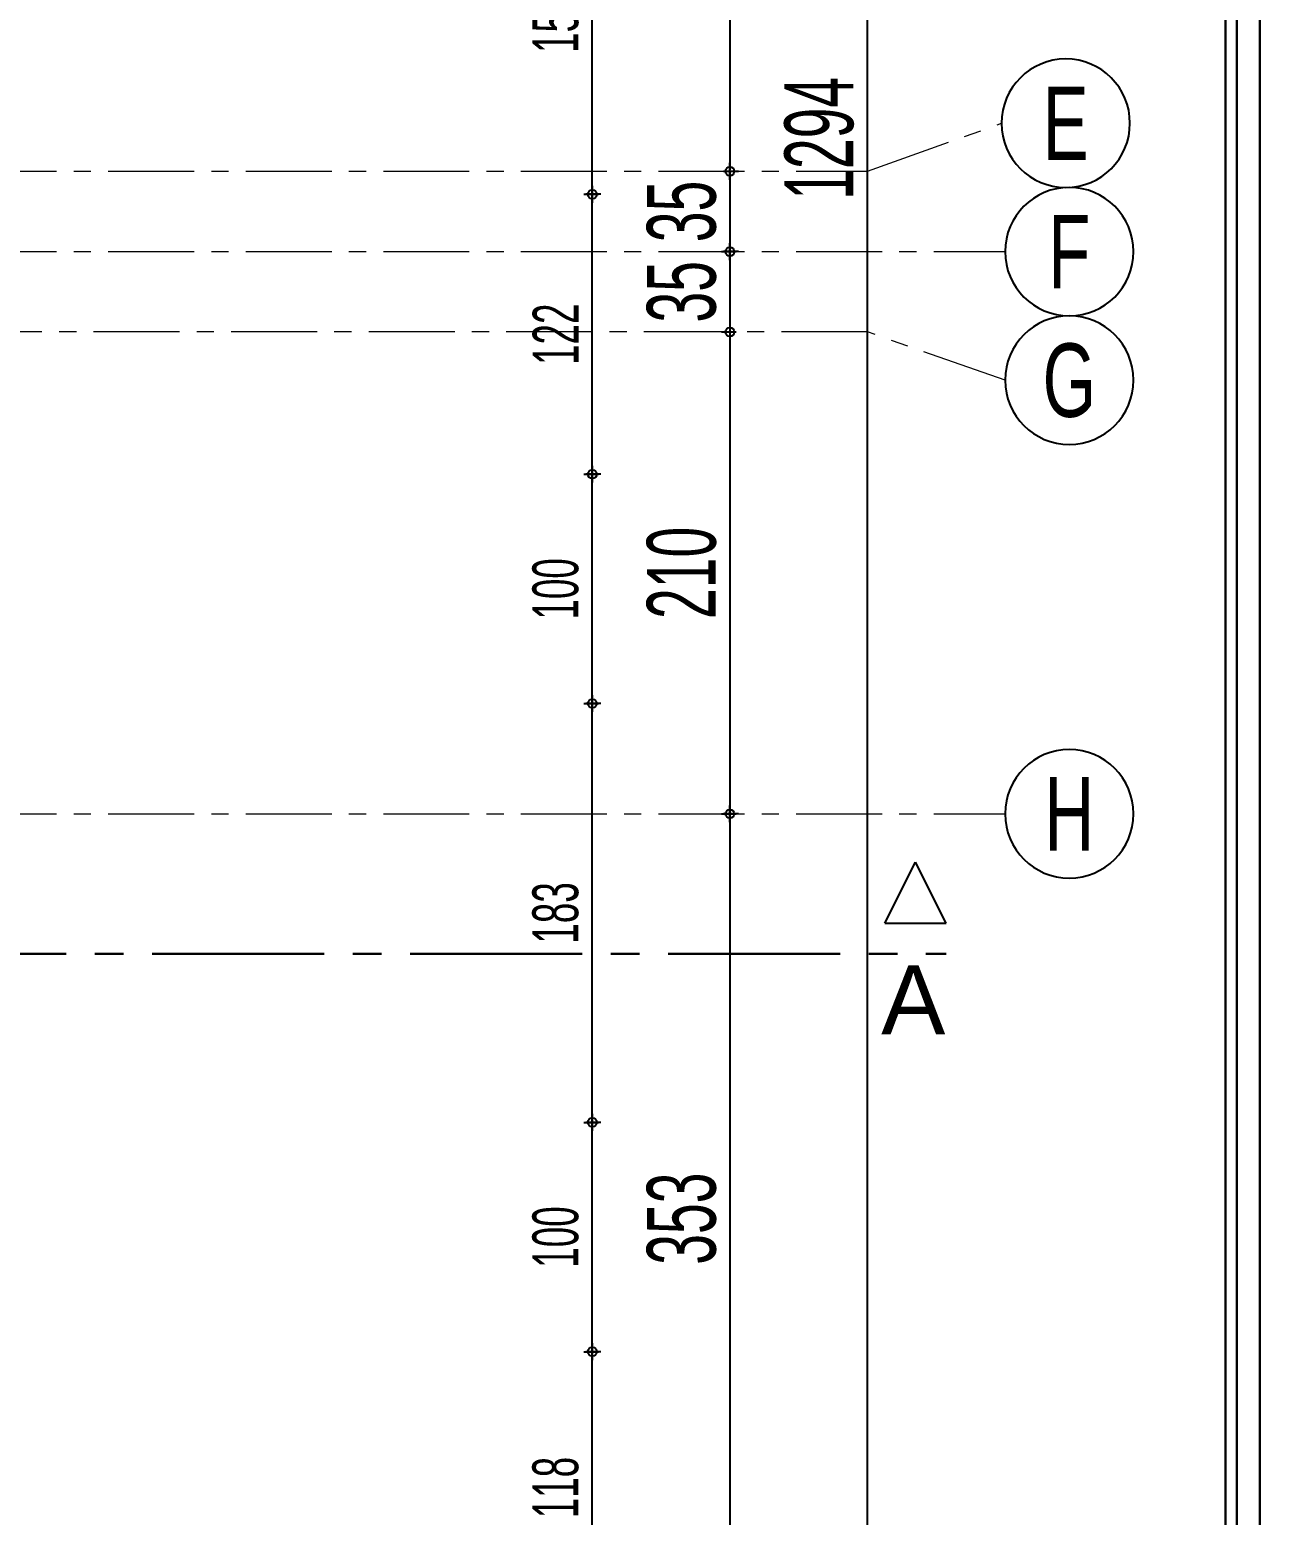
# Model space of a CAD drawing. Extents: x 386248 to 427517, y 4539405 to 4542296.
# Drawn here: x 392771 to 393312, y 4540380 to 4541027 of the extents above; entities that cross this region are included whole.
import ezdxf
from ezdxf.enums import TextEntityAlignment as Align

# ---------------------------------------------------------------- set-up
doc = ezdxf.new("R2010")
doc.units = 0
for name, pattern in [('CENTER', [2, 1.25, -0.25, 0.25, -0.25]), ('CENTER2', [1.125, 0.75, -0.125, 0.125, -0.125]), ('CENTERX2', [4, 2.5, -0.5, 0.5, -0.5])]:
    doc.linetypes.add(name, pattern=pattern)
for name, color, linetype, lineweight in [('AKS', 251, 'CENTERX2', 20), ('AKS YAZISI', 4, 'Continuous', 25), ('ASIK', 3, 'Continuous', 20), ('DIŞ 2', 167, 'Continuous', 25), ('GOR1', 51, 'Continuous', 25), ('OLCU10', 2, 'Continuous', 25), ('YAZILAR', 1, 'Continuous', 30), ('ölçü20', 1, 'Continuous', 20)]:
    doc.layers.add(name, color=color, linetype=linetype, lineweight=lineweight)
doc.layers.add('Standart', color=7, linetype='Continuous')
doc.styles.add('arial_1_18', font='arial.ttf', dxfattribs={"height": 0.2})
doc.styles.add('T', font='ISOt.shx', dxfattribs={"width": 0.6})
doc.styles.add('UNIV', font='', dxfattribs={"width": 0.7})
doc.styles.get('UNIV').set_extended_font_data('Comic Sans MS')
doc.dimstyles.new('DOT2', dxfattribs={"dimtxt": 20, "dimasz": 0.7, "dimexe": 5, "dimexo": 5, "dimgap": 6, "dimtad": 1, "dimdec": 0, "dimdsep": 46, "dimtxsty": 'T', "dimblk1": 'SEL2', "dimblk2": 'SEL2', "dimsah": 1, "dimcen": 0, "dimse1": 1, "dimse2": 1, "dimclrd": 256, "dimclre": 256, "dimclrt": 256, "dimadec": 0, "dimazin": 0, "dimtfac": 1, "dimtdec": 0, "dimtix": 1, "dimtmove": 2, "dimatfit": 3, "dimldrblk": 'SEL2', "dimfxl": 1, "dimtolj": 1, "dimtzin": 0, "dimarcsym": 0})

# ---------------------------------------------------------------- blocks, each defined once
blk = doc.blocks.new('AKS-NO')
blk.add_circle((0, 0), 35)
at = {"color": 7, "style": 'UNIV', "width": 0.7}
blk.add_attdef('AKS-NO', text='', height=40, dxfattribs=at).set_placement((0, 0), align=Align.MIDDLE)
blk = doc.blocks.new('SEL2')
at = {"layer": 'OLCU10'}
for p, q in [((5.25, 0), (-5.25, 0)), ((0, 5.25), (0, -3.95))]:
    blk.add_line(p, q, dxfattribs=at)
blk.add_circle((0, 0), 2.75, dxfattribs=at)
blk = doc.blocks.new('*D2584')
at = {"layer": 'Defpoints', "color": 0}
for p in [(393136.36, 4541627.38), (393136.36, 4541627.38), (393192.06, 4540332.88)]:
    blk.add_point(p, dxfattribs=at)
at = {"layer": 'DIŞ 2', "lineweight": -2}
blk.add_line((393136.36, 4540333.58), (393136.36, 4541626.68), dxfattribs=at)
at = {"layer": 'DIŞ 2', "linetype": 'ByBlock', "lineweight": -2, "xscale": 0.7, "yscale": 0.7, "zscale": 0.7}
for p, rotation in [((393136.36, 4541627.38), 90), ((393136.36, 4540332.88), 270)]:
    blk.add_blockref('SEL2', p, dxfattribs=dict(at, rotation=rotation))
at = {"layer": 'DIŞ 2', "insert": (393115.36, 4540980.13), "char_height": 30, "attachment_point": 5, "rotation": 90, "style": 'T'}
blk.add_mtext('\\A1;1294', dxfattribs=at)
blk = doc.blocks.new('*D2588')
at = {"layer": 'ASIK', "lineweight": -2}
blk.add_line((393076.36, 4541137.06), (393076.36, 4540966.46), dxfattribs=at)
at = {"layer": 'Defpoints', "color": 0}
for p in [(393096.36, 4541137.76), (393036.36, 4540965.76), (393076.36, 4540965.76)]:
    blk.add_point(p, dxfattribs=at)
at = {"layer": 'ASIK', "linetype": 'ByBlock', "lineweight": -2, "xscale": 0.7, "yscale": 0.7, "zscale": 0.7}
for p, rotation in [((393076.36, 4541137.76), 90), ((393076.36, 4540965.76), 270)]:
    blk.add_blockref('SEL2', p, dxfattribs=dict(at, rotation=rotation))
at = {"layer": 'ASIK', "insert": (393055.36, 4541051.76), "char_height": 30, "attachment_point": 5, "rotation": 90, "style": 'T'}
blk.add_mtext('\\A1;172', dxfattribs=at)
blk = doc.blocks.new('*D2589')
at = {"layer": 'ASIK', "lineweight": -2}
for p, q in [((393076.36, 4540966.46), (393076.36, 4540967.16)), ((393076.36, 4540965.76), (393076.36, 4540930.76)), ((393076.36, 4540930.06), (393076.36, 4540929.36))]:
    blk.add_line(p, q, dxfattribs=at)
at = {"layer": 'Defpoints', "color": 0}
for p in [(393036.36, 4540965.76), (393036.36, 4540930.76), (393076.36, 4540930.76)]:
    blk.add_point(p, dxfattribs=at)
at = {"layer": 'ASIK', "linetype": 'ByBlock', "lineweight": -2, "xscale": 0.7, "yscale": 0.7, "zscale": 0.7}
for p, rotation in [((393076.36, 4540965.76), 270), ((393076.36, 4540930.76), 90)]:
    blk.add_blockref('SEL2', p, dxfattribs=dict(at, rotation=rotation))
at = {"layer": 'ASIK', "insert": (393055.36, 4540948.26), "char_height": 30, "attachment_point": 5, "rotation": 90, "style": 'T'}
blk.add_mtext('\\A1;35', dxfattribs=at)
blk = doc.blocks.new('*D2590')
at = {"layer": 'ASIK', "lineweight": -2}
for p, q in [((393076.36, 4540931.46), (393076.36, 4540932.16)), ((393076.36, 4540930.76), (393076.36, 4540895.76)), ((393076.36, 4540895.06), (393076.36, 4540894.36))]:
    blk.add_line(p, q, dxfattribs=at)
at = {"layer": 'Defpoints', "color": 0}
for p in [(393036.36, 4540930.76), (393052.33, 4540895.76), (393076.36, 4540895.76)]:
    blk.add_point(p, dxfattribs=at)
at = {"layer": 'ASIK', "linetype": 'ByBlock', "lineweight": -2, "xscale": 0.7, "yscale": 0.7, "zscale": 0.7}
for p, rotation in [((393076.36, 4540930.76), 270), ((393076.36, 4540895.76), 90)]:
    blk.add_blockref('SEL2', p, dxfattribs=dict(at, rotation=rotation))
at = {"layer": 'ASIK', "insert": (393055.36, 4540913.26), "char_height": 30, "attachment_point": 5, "rotation": 90, "style": 'T'}
blk.add_mtext('\\A1;35', dxfattribs=at)
blk = doc.blocks.new('*D2591')
at = {"layer": 'ASIK', "lineweight": -2}
blk.add_line((393076.36, 4540895.06), (393076.36, 4540686.46), dxfattribs=at)
at = {"layer": 'Defpoints', "color": 0}
for p in [(393052.33, 4540895.76), (393052.33, 4540685.76), (393076.36, 4540685.76)]:
    blk.add_point(p, dxfattribs=at)
at = {"layer": 'ASIK', "linetype": 'ByBlock', "lineweight": -2, "xscale": 0.7, "yscale": 0.7, "zscale": 0.7}
for p, rotation in [((393076.36, 4540895.76), 90), ((393076.36, 4540685.76), 270)]:
    blk.add_blockref('SEL2', p, dxfattribs=dict(at, rotation=rotation))
at = {"layer": 'ASIK', "insert": (393055.36, 4540790.76), "char_height": 30, "attachment_point": 5, "rotation": 90, "style": 'T'}
blk.add_mtext('\\A1;210', dxfattribs=at)
blk = doc.blocks.new('*D2592')
at = {"layer": 'ASIK', "lineweight": -2}
blk.add_line((393076.36, 4540685.06), (393076.36, 4540333.58), dxfattribs=at)
at = {"layer": 'Defpoints', "color": 0}
for p in [(393052.33, 4540685.76), (393052.33, 4540332.88), (393076.36, 4540332.88)]:
    blk.add_point(p, dxfattribs=at)
at = {"layer": 'ASIK', "linetype": 'ByBlock', "lineweight": -2, "xscale": 0.7, "yscale": 0.7, "zscale": 0.7}
for p, rotation in [((393076.36, 4540685.76), 90), ((393076.36, 4540332.88), 270)]:
    blk.add_blockref('SEL2', p, dxfattribs=dict(at, rotation=rotation))
at = {"layer": 'ASIK', "insert": (393055.36, 4540509.32), "char_height": 30, "attachment_point": 5, "rotation": 90, "style": 'T'}
blk.add_mtext('\\A1;353', dxfattribs=at)
blk = doc.blocks.new('*D2650')
at = {"layer": 'Defpoints', "color": 0}
for p in [(392702.46, 4540451.35), (393016.36, 4540451.35), (392911.88, 4540332.88)]:
    blk.add_point(p, dxfattribs=at)
at = {"layer": 'ölçü20', "lineweight": -2}
blk.add_line((393016.36, 4540333.58), (393016.36, 4540450.65), dxfattribs=at)
at = {"layer": 'ölçü20', "linetype": 'ByBlock', "lineweight": -2, "xscale": 0.7, "yscale": 0.7, "zscale": 0.7}
for p, rotation in [((393016.36, 4540451.35), 90), ((393016.36, 4540332.88), 270)]:
    blk.add_blockref('SEL2', p, dxfattribs=dict(at, rotation=rotation))
at = {"layer": 'ölçü20', "insert": (393000.36, 4540392.12), "char_height": 20, "attachment_point": 5, "rotation": 90, "style": 'T'}
blk.add_mtext('\\A1;118', dxfattribs=at)
blk = doc.blocks.new('*D2652')
at = {"layer": 'Defpoints', "color": 0}
for p in [(392699.17, 4540551.3), (393016.36, 4540551.3), (392702.46, 4540451.35)]:
    blk.add_point(p, dxfattribs=at)
at = {"layer": 'ölçü20', "lineweight": -2}
blk.add_line((393016.36, 4540452.05), (393016.36, 4540550.6), dxfattribs=at)
at = {"layer": 'ölçü20', "linetype": 'ByBlock', "lineweight": -2, "xscale": 0.7, "yscale": 0.7, "zscale": 0.7}
for p, rotation in [((393016.36, 4540551.3), 90), ((393016.36, 4540451.35), 270)]:
    blk.add_blockref('SEL2', p, dxfattribs=dict(at, rotation=rotation))
at = {"layer": 'ölçü20', "insert": (393000.36, 4540501.32), "char_height": 20, "attachment_point": 5, "rotation": 90, "style": 'T'}
blk.add_mtext('\\A1;100', dxfattribs=at)
blk = doc.blocks.new('*D2653')
at = {"layer": 'Defpoints', "color": 0}
for p in [(392683.16, 4540733.82), (393016.36, 4540733.82), (392699.17, 4540551.3)]:
    blk.add_point(p, dxfattribs=at)
at = {"layer": 'ölçü20', "lineweight": -2}
blk.add_line((393016.36, 4540552), (393016.36, 4540733.12), dxfattribs=at)
at = {"layer": 'ölçü20', "linetype": 'ByBlock', "lineweight": -2, "xscale": 0.7, "yscale": 0.7, "zscale": 0.7}
for p, rotation in [((393016.36, 4540733.82), 90), ((393016.36, 4540551.3), 270)]:
    blk.add_blockref('SEL2', p, dxfattribs=dict(at, rotation=rotation))
at = {"layer": 'ölçü20', "insert": (393000.36, 4540642.56), "char_height": 20, "attachment_point": 5, "rotation": 90, "style": 'T'}
blk.add_mtext('\\A1;183', dxfattribs=at)
blk = doc.blocks.new('*D2654')
at = {"layer": 'Defpoints', "color": 0}
for p in [(392679.87, 4540833.76), (393016.36, 4540833.76), (392683.16, 4540733.82)]:
    blk.add_point(p, dxfattribs=at)
at = {"layer": 'ölçü20', "lineweight": -2}
blk.add_line((393016.36, 4540734.52), (393016.36, 4540833.06), dxfattribs=at)
at = {"layer": 'ölçü20', "linetype": 'ByBlock', "lineweight": -2, "xscale": 0.7, "yscale": 0.7, "zscale": 0.7}
for p, rotation in [((393016.36, 4540833.76), 90), ((393016.36, 4540733.82), 270)]:
    blk.add_blockref('SEL2', p, dxfattribs=dict(at, rotation=rotation))
at = {"layer": 'ölçü20', "insert": (393000.36, 4540783.79), "char_height": 20, "attachment_point": 5, "rotation": 90, "style": 'T'}
blk.add_mtext('\\A1;100', dxfattribs=at)
blk = doc.blocks.new('*D2655')
at = {"layer": 'Defpoints', "color": 0}
for p in [(392675.85, 4540955.76), (393016.36, 4540955.76), (392679.87, 4540833.76)]:
    blk.add_point(p, dxfattribs=at)
at = {"layer": 'ölçü20', "lineweight": -2}
blk.add_line((393016.36, 4540834.46), (393016.36, 4540955.06), dxfattribs=at)
at = {"layer": 'ölçü20', "linetype": 'ByBlock', "lineweight": -2, "xscale": 0.7, "yscale": 0.7, "zscale": 0.7}
for p, rotation in [((393016.36, 4540955.76), 90), ((393016.36, 4540833.76), 270)]:
    blk.add_blockref('SEL2', p, dxfattribs=dict(at, rotation=rotation))
at = {"layer": 'ölçü20', "insert": (393000.36, 4540894.76), "char_height": 20, "attachment_point": 5, "rotation": 90, "style": 'T'}
blk.add_mtext('\\A1;122', dxfattribs=at)
blk = doc.blocks.new('*D2656')
at = {"layer": 'Defpoints', "color": 0}
for p in [(392670.91, 4541105.76), (393016.36, 4541105.76), (392675.85, 4540955.76)]:
    blk.add_point(p, dxfattribs=at)
at = {"layer": 'ölçü20', "lineweight": -2}
blk.add_line((393016.36, 4540956.46), (393016.36, 4541105.06), dxfattribs=at)
at = {"layer": 'ölçü20', "linetype": 'ByBlock', "lineweight": -2, "xscale": 0.7, "yscale": 0.7, "zscale": 0.7}
for p, rotation in [((393016.36, 4541105.76), 90), ((393016.36, 4540955.76), 270)]:
    blk.add_blockref('SEL2', p, dxfattribs=dict(at, rotation=rotation))
at = {"layer": 'ölçü20', "insert": (393000.36, 4541030.76), "char_height": 20, "attachment_point": 5, "rotation": 90, "style": 'T'}
blk.add_mtext('\\A1;150', dxfattribs=at)
blk = doc.blocks.new('G$C5DD4B624')
at = {"layer": 'Standart', "color": 2, "linetype": 'Continuous', "lineweight": -3, "ltscale": 100}
for points in [[(1992.95, 871.73), (2006.29, 898.4)], [(2019.62, 871.73), (2006.29, 898.4)], [(1992.95, 871.73), (2019.62, 871.73)]]:
    blk.add_lwpolyline(points, dxfattribs=at)
at = {"layer": 'Standart', "color": 2, "linetype": 'CENTER2', "lineweight": 30, "ltscale": 100}
blk.add_lwpolyline([(-239.11, 858.4), (2019.62, 858.4)], dxfattribs=at)
at = {"layer": 'Standart', "color": 51, "linetype": 'Continuous', "lineweight": -3, "ltscale": 100, "style": 'arial_1_18'}
blk.add_text('A', height=30, dxfattribs=at).set_placement((1991.36, 823.4))

msp = doc.modelspace()

# ---------------------------------------------------------------- linework, layer by layer
at = {"layer": 'AKS', "linetype": 'CENTER', "ltscale": 30}
for p, q in [((390885.23, 4540930.762), (393196.359, 4540930.762)), ((390885.23, 4540685.762), (393196.359, 4540685.762))]:
    msp.add_line(p, q, dxfattribs=at)
for points in [[(390883.683, 4540986.72), (390945.23, 4540965.762), (393136.359, 4540965.762), (393194.812, 4540986.72)], [(393196.359, 4540874.762), (393136.359, 4540895.762), (390945.23, 4540895.762), (390885.23, 4540874.762)]]:
    msp.add_lwpolyline(points, dxfattribs=at)
at = {"layer": 'YAZILAR', "color": 133, "ltscale": 5}
for points in [[(390768.231, 4542295.7), (393307.44, 4542295.7), (393307.44, 4539405.231), (390768.231, 4539405.231)], [(393307.44, 4542295.7), (395846.649, 4542295.7), (395846.649, 4539405.231), (393307.44, 4539405.231)], [(390778.231, 4542285.7), (393297.44, 4542285.7), (393297.44, 4539415.231), (390778.231, 4539415.231)], [(390783.231, 4542280.7), (393292.44, 4542280.7), (393292.44, 4539420.231), (390783.231, 4539420.231)]]:
    msp.add_lwpolyline(points, close=True, dxfattribs=at)

# ---------------------------------------------------------------- block references
at = {"layer": 'AKS YAZISI'}
ref = msp.add_blockref('AKS-NO', (393222.812, 4540986.72), dxfattribs=dict(at, xscale=-0.8000000000029103, yscale=0.8000000000029103, zscale=0.8, rotation=180.0000000005319))
ref.add_attrib('AKS-NO', 'E', dxfattribs={"layer": '0', "color": 7, "height": 32, "style": 'UNIV', "width": 0.7}).set_placement((393222.812, 4540986.72), align=Align.MIDDLE)
ref = msp.add_blockref('AKS-NO', (393224.359, 4540930.762), dxfattribs=dict(at, xscale=-0.8000000000029103, yscale=0.8000000000029103, zscale=0.8, rotation=180.0000000005319))
ref.add_attrib('AKS-NO', 'F', dxfattribs={"layer": '0', "color": 7, "height": 32, "style": 'UNIV', "width": 0.7}).set_placement((393224.359, 4540930.762), align=Align.MIDDLE)
ref = msp.add_blockref('AKS-NO', (393224.359, 4540874.762), dxfattribs=dict(at, xscale=-0.8000000000029103, yscale=0.8000000000029103, zscale=0.8, rotation=180.0000000005319))
ref.add_attrib('AKS-NO', 'G', dxfattribs={"layer": '0', "color": 7, "height": 32, "style": 'UNIV', "width": 0.7}).set_placement((393224.359, 4540874.762), align=Align.MIDDLE)
ref = msp.add_blockref('AKS-NO', (393224.359, 4540685.762), dxfattribs=dict(at, xscale=-0.8000000000029103, yscale=0.8000000000029103, zscale=0.8, rotation=180.0000000005319))
ref.add_attrib('AKS-NO', 'H', dxfattribs={"layer": '0', "color": 7, "height": 32, "style": 'UNIV', "width": 0.7}).set_placement((393224.359, 4540685.762), align=Align.MIDDLE)
at = {"layer": 'GOR1'}
msp.add_blockref('G$C5DD4B624', (391150.975, 4539766.311), dxfattribs=at)

# ---------------------------------------------------------------- dimensions: what is measured, and where the dimension line sits
at = {"layer": 'ASIK'}
for base, p1, p2, picture, middle in [((393076.359, 4540965.762), (393096.359, 4541137.762), (393036.359, 4540965.762), '*D2588', (393055.359, 4541051.762)), ((393076.359, 4540930.762), (393036.359, 4540965.762), (393036.359, 4540930.762), '*D2589', (393055.359, 4540948.262)), ((393076.359, 4540895.762), (393036.359, 4540930.762), (393052.333, 4540895.762), '*D2590', (393055.359, 4540913.262)), ((393076.359, 4540685.762), (393052.333, 4540895.762), (393052.333, 4540685.762), '*D2591', (393055.359, 4540790.762)), ((393076.359, 4540332.881), (393052.333, 4540685.762), (393052.333, 4540332.881), '*D2592', (393055.359, 4540509.322))]:
    dim = msp.add_linear_dim(base=base, p1=p1, p2=p2, angle=90, dimstyle='DOT2', override={"dimtxt": 30, "dimtxsty": 'T', "dimldrblk": 'SEL2'}, dxfattribs=at)
    dim.commit()
    dim.dimension.update_dxf_attribs({"geometry": picture, "text_midpoint": middle})
at = {"layer": 'DIŞ 2'}
dim = msp.add_linear_dim(base=(393136.359, 4541627.375), p1=(393192.057, 4540332.881), p2=(393136.359, 4541627.375), angle=90, dimstyle='DOT2', override={"dimtxt": 30, "dimtxsty": 'T', "dimldrblk": 'SEL2'}, dxfattribs=at)
dim.commit()
dim.dimension.update_dxf_attribs({"geometry": '*D2584', "text_midpoint": (393115.359, 4540980.128)})
at = {"layer": 'ölçü20'}
for base, p1, p2, picture, middle in [((393016.359, 4541105.762), (392675.85, 4540955.762), (392670.911, 4541105.762), '*D2656', (393000.359, 4541030.762)), ((393016.359, 4540955.762), (392679.867, 4540833.762), (392675.85, 4540955.762), '*D2655', (393000.359, 4540894.762)), ((393016.359, 4540833.762), (392683.158, 4540733.816), (392679.867, 4540833.762), '*D2654', (393000.359, 4540783.789)), ((393016.359, 4540733.816), (392699.173, 4540551.297), (392683.158, 4540733.816), '*D2653', (393000.359, 4540642.557)), ((393016.359, 4540551.297), (392702.464, 4540451.351), (392699.173, 4540551.297), '*D2652', (393000.359, 4540501.324)), ((393016.359, 4540451.351), (392911.881, 4540332.881), (392702.464, 4540451.351), '*D2650', (393000.359, 4540392.116))]:
    dim = msp.add_linear_dim(base=base, p1=p1, p2=p2, angle=90, dimstyle='DOT2', dxfattribs=at)
    dim.commit()
    dim.dimension.update_dxf_attribs({"geometry": picture, "text_midpoint": middle})

doc.saveas('drawing.dxf')
